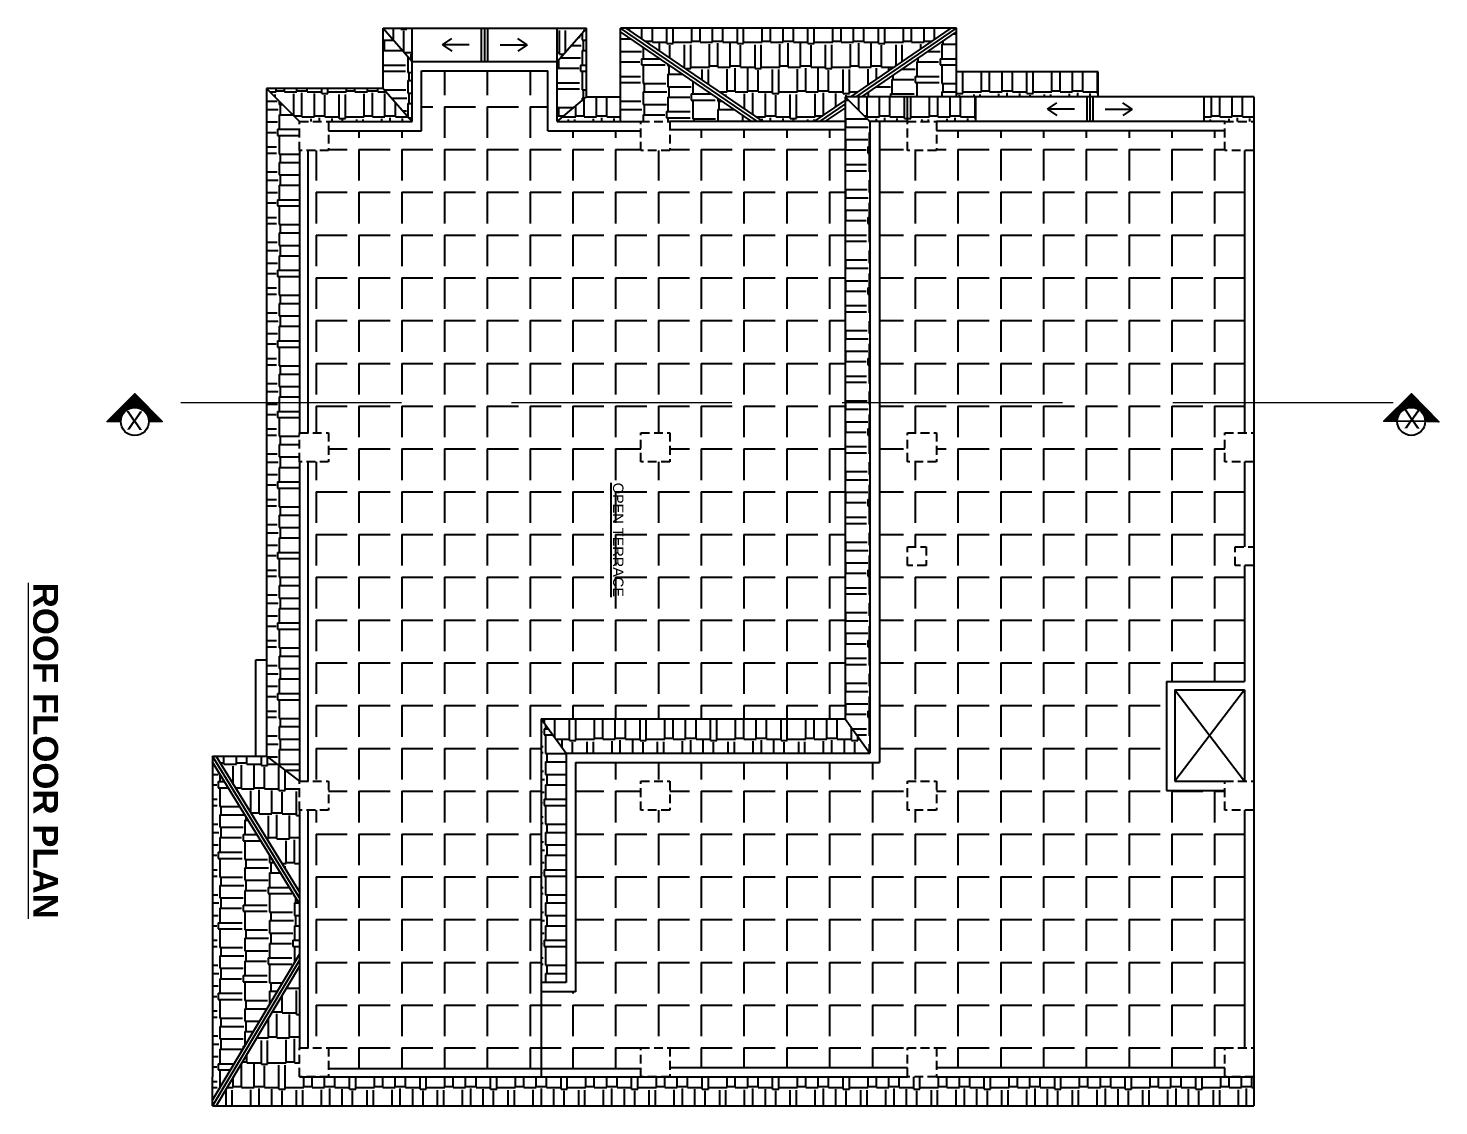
# Model space of a CAD drawing. Header units: inches. Extents: x 1397 to 20304, y -27267 to -746.
# Drawn here: x 18092 to 18772, y -20668 to -20148 of the extents above; entities that cross this region are included whole.
import ezdxf

# ---------------------------------------------------------------- set-up
doc = ezdxf.new("R2010")
doc.units = ezdxf.units.IN
doc.header["$LTSCALE"] = 17
doc.header["$MEASUREMENT"] = 0
doc.linetypes.add('21_FP_00$0$HIDDEN', pattern=[0.375, 0.25, -0.125])
doc.linetypes.add('PHANTOM2', pattern=[1.25, 0.625, -0.125, 0.125, -0.125, 0.125, -0.125])
for name, color, linetype, lineweight in [('25 BOT BAR', 12, 'Continuous', 25), ('aa_section_line', 2, 'PHANTOM2', 13), ('DOOR & WIN', 1, 'Continuous', 25), ('OUTLINE', 1, 'Continuous', 25), ('TEXT', 231, 'Continuous', 20)]:
    doc.layers.add(name, color=color, linetype=linetype, lineweight=lineweight)
doc.layers.add('A-Sect-Iden', color=111, linetype='Continuous')
doc.styles.add('HEADING', font='swissel.ttf')
pattern_1 = [(270, (41021.326, -10182.83), (12, -25.5), [6, -5, 7, -3, 9, -4]), (270, (41021.826, -10188.83), (12, -25.5), [5, -19, 4, -6]), (270, (41020.576, -10200.83), (12, -25.5), [3, -31]), (360, (41021.326, -10182.8305), (12, 8.5), [11.5, -36.5]), (360, (41021.326, -10188.8305), (12, 8.5), [11.25, -36.75]), (360, (41021.326, -10193.8305), (12, 8.5), [10.5, -37.5]), (360, (41020.576, -10200.8305), (12, 8.5), [11.5, -36.5]), (360, (41020.576, -10203.8305), (12, 8.5), [11.5, -36.5]), (360, (41021.326, -10212.8305), (12, 8.5), [11, -37])]
pattern_2 = [(270, (41021.326, -10182.83), (20.625, -4e-15), [15, -5.625]), (360, (41021.326, -10182.83), (5e-15, 20.625), [15, -5.625])]
pattern_3 = [(360, (39844.27, -10182.83), (25.5, 12), [6, -5, 7, -3, 9, -4]), (360, (39850.27, -10182.33), (25.5, 12), [5, -19, 4, -6]), (360, (39862.27, -10183.58), (25.5, 12), [3, -31]), (90, (39844.27, -10182.8305), (-8.5, 12), [11.5, -36.5]), (90, (39850.27, -10182.8305), (-8.5, 12), [11.25, -36.75]), (90, (39855.27, -10182.8305), (-8.5, 12), [10.5, -37.5]), (90, (39862.27, -10183.5805), (-8.5, 12), [11.5, -36.5]), (90, (39865.27, -10183.5805), (-8.5, 12), [11.5, -36.5]), (90, (39874.27, -10182.8305), (-8.5, 12), [11, -37])]
pattern_4 = [(360, (41021.326, -10182.83), (25.5, 12), [6, -5, 7, -3, 9, -4]), (360, (41027.326, -10182.33), (25.5, 12), [5, -19, 4, -6]), (360, (41039.326, -10183.58), (25.5, 12), [3, -31]), (90, (41021.326, -10182.8305), (-8.5, 12), [11.5, -36.5]), (90, (41027.326, -10182.8305), (-8.5, 12), [11.25, -36.75]), (90, (41032.326, -10182.8305), (-8.5, 12), [10.5, -37.5]), (90, (41039.326, -10183.5805), (-8.5, 12), [11.5, -36.5]), (90, (41042.326, -10183.5805), (-8.5, 12), [11.5, -36.5]), (90, (41051.326, -10182.8305), (-8.5, 12), [11, -37])]
pattern_5 = [(270, (39844.27, -10182.83), (12, -25.5), [6, -5, 7, -3, 9, -4]), (270, (39844.77, -10188.83), (12, -25.5), [5, -19, 4, -6]), (270, (39843.52, -10200.83), (12, -25.5), [3, -31]), (360, (39844.27, -10182.8305), (12, 8.5), [11.5, -36.5]), (360, (39844.27, -10188.8305), (12, 8.5), [11.25, -36.75]), (360, (39844.27, -10193.8305), (12, 8.5), [10.5, -37.5]), (360, (39843.52, -10200.8305), (12, 8.5), [11.5, -36.5]), (360, (39843.52, -10203.8305), (12, 8.5), [11.5, -36.5]), (360, (39844.27, -10212.8305), (12, 8.5), [11, -37])]
pattern_6 = [(270, (37076.872, -10182.83), (12, -25.5), [6, -5, 7, -3, 9, -4]), (270, (37077.372, -10188.83), (12, -25.5), [5, -19, 4, -6]), (270, (37076.122, -10200.83), (12, -25.5), [3, -31]), (360, (37076.872, -10182.8305), (12, 8.5), [11.5, -36.5]), (360, (37076.872, -10188.8305), (12, 8.5), [11.25, -36.75]), (360, (37076.872, -10193.8305), (12, 8.5), [10.5, -37.5]), (360, (37076.122, -10200.8305), (12, 8.5), [11.5, -36.5]), (360, (37076.122, -10203.8305), (12, 8.5), [11.5, -36.5]), (360, (37076.872, -10212.8305), (12, 8.5), [11, -37])]
pattern_7 = [(360, (37076.872, -10182.83), (25.5, 12), [6, -5, 7, -3, 9, -4]), (360, (37082.872, -10182.33), (25.5, 12), [5, -19, 4, -6]), (360, (37094.872, -10183.58), (25.5, 12), [3, -31]), (90, (37076.872, -10182.8305), (-8.5, 12), [11.5, -36.5]), (90, (37082.872, -10182.8305), (-8.5, 12), [11.25, -36.75]), (90, (37087.872, -10182.8305), (-8.5, 12), [10.5, -37.5]), (90, (37094.872, -10183.5805), (-8.5, 12), [11.5, -36.5]), (90, (37097.872, -10183.5805), (-8.5, 12), [11.5, -36.5]), (90, (37106.872, -10182.8305), (-8.5, 12), [11, -37])]
pattern_8 = [(360, (38950.952, -9335.908), (25.5, 12), [6, -5, 7, -3, 9, -4]), (360, (38956.952, -9335.408), (25.5, 12), [5, -19, 4, -6]), (360, (38968.952, -9336.658), (25.5, 12), [3, -31]), (90, (38950.952, -9335.908), (-8.5, 12), [11.5, -36.5]), (90, (38956.952, -9335.908), (-8.5, 12), [11.25, -36.75]), (90, (38961.952, -9335.908), (-8.5, 12), [10.5, -37.5]), (90, (38968.952, -9336.658), (-8.5, 12), [11.5, -36.5]), (90, (38971.952, -9336.658), (-8.5, 12), [11.5, -36.5]), (90, (38980.952, -9335.908), (-8.5, 12), [11, -37])]
pattern_9 = [(270, (38950.952, -9335.908), (12, -25.5), [6, -5, 7, -3, 9, -4]), (270, (38951.452, -9341.908), (12, -25.5), [5, -19, 4, -6]), (270, (38950.202, -9353.908), (12, -25.5), [3, -31]), (360, (38950.952, -9335.908), (12, 8.5), [11.5, -36.5]), (360, (38950.952, -9341.908), (12, 8.5), [11.25, -36.75]), (360, (38950.952, -9346.908), (12, 8.5), [10.5, -37.5]), (360, (38950.202, -9353.908), (12, 8.5), [11.5, -36.5]), (360, (38950.202, -9356.908), (12, 8.5), [11.5, -36.5]), (360, (38950.952, -9365.908), (12, 8.5), [11, -37])]

msp = doc.modelspace()

# ---------------------------------------------------------------- hatches: boundary and pattern name
at = {"layer": 'A-Sect-Iden', "ltscale": 0.5}
h = msp.add_hatch(dxfattribs=at)
h.set_pattern_fill('ANSI37', color=2, scale=5, angle=270, style=0)
h.set_pattern_definition([(315, (11961.76286, 5511.39824), (0.441941738, 0.441941738), []), (45, (11961.76286, 5511.39824), (-0.441941738, 0.441941738), [])])
h.paths.add_polyline_path([(18136.53, -20337.68), (18130.04, -20337.68), (18143.28, -20324.43), (18156.52, -20337.68), (18150.03, -20337.68, 1)])
h = msp.add_hatch(dxfattribs=at)
h.set_pattern_fill('ANSI37', color=2, scale=5, angle=270, style=0)
h.set_pattern_definition([(315, (12577.1368, 5511.42284), (0.441941738, 0.441941738), []), (45, (12577.1368, 5511.42284), (-0.441941738, 0.441941738), [])])
h.paths.add_polyline_path([(18751.9, -20337.58), (18745.41, -20337.52), (18758.79, -20324.41), (18771.9, -20337.79), (18765.4, -20337.72, 1)])
at = {"layer": 'OUTLINE'}
h = msp.add_hatch(dxfattribs=at)
h.set_pattern_fill('AR-RSHKE', color=8, angle=360)
h.set_pattern_definition(pattern_8)
h.paths.add_polyline_path([(18276.97, -20148.12), (18262.97, -20148.12), (18276.97, -20164.12)])
h = msp.add_hatch(dxfattribs=at)
h.set_pattern_fill('AR-RSHKE', color=8, angle=270)
h.set_pattern_definition(pattern_9)
h.paths.add_polyline_path([(18276.97, -20164.12), (18262.97, -20148.12), (18262.97, -20177.12), (18276.97, -20193.12)])
h = msp.add_hatch(dxfattribs=at)
h.set_pattern_fill('AR-RSHKE', color=8, angle=360)
h.set_pattern_definition(pattern_8)
h.paths.add_polyline_path([(18346.97, -20164.12), (18360.97, -20148.12), (18346.97, -20148.12)])
h = msp.add_hatch(dxfattribs=at)
h.set_pattern_fill('AR-RSHKE', color=8, angle=270)
h.set_pattern_definition(pattern_9)
h.paths.add_polyline_path([(18346.97, -20193.12), (18360.97, -20181.12), (18360.97, -20148.12), (18346.97, -20164.12)])
h = msp.add_hatch(dxfattribs=at)
h.set_pattern_fill('AR-RSHKE', color=8, angle=360)
h.set_pattern_definition(pattern_3)
h.paths.add_polyline_path([(18485.71, -20182.96), (18485.71, -20181.12), (18488.41, -20181.12), (18536.81, -20148.12), (18380.13, -20148.12), (18446.13, -20193.12), (18470.81, -20193.12)])
h = msp.add_hatch(dxfattribs=at)
h.set_pattern_fill('AR-RSHKE', color=8, angle=270)
h.set_pattern_definition(pattern_5)
h.paths.add_polyline_path([(18401.23, -20193.12), (18440.81, -20193.12), (18377.47, -20149.93), (18377.47, -20193.12), (18387.23, -20193.12)])
h = msp.add_hatch(dxfattribs=at)
h.set_pattern_fill('AR-RSHKE', color=8, angle=270)
h.set_pattern_definition(pattern_5)
h.paths.add_polyline_path([(18539.47, -20181.12), (18539.47, -20149.93), (18493.73, -20181.12)])
h = msp.add_hatch(dxfattribs=at)
h.set_pattern_fill('ANGLE', color=8, scale=75, angle=270)
h.set_pattern_definition(pattern_2)
h.paths.add_polyline_path([(18342.47, -20197.62), (18342.47, -20168.62), (18281.47, -20168.62), (18281.47, -20197.62), (18236.71, -20197.62), (18236.71, -20207.12), (18226.71, -20207.12), (18226.71, -20328.68), (18485.71, -20328.68), (18485.71, -20197.12), (18401.23, -20197.12), (18401.23, -20207.12), (18387.23, -20207.12), (18387.23, -20197.62)])
h = msp.add_hatch(dxfattribs=at)
h.set_pattern_fill('AR-RSHKE', color=8, angle=360)
h.set_pattern_definition(pattern_7)
h.paths.add_polyline_path([(18539.47, -20169.12), (18539.47, -20181.12), (18607.71, -20181.12), (18607.71, -20169.12)])
h = msp.add_hatch(dxfattribs=at)
h.set_pattern_fill('AR-RSHKE', color=8, angle=270)
h.set_pattern_definition(pattern_6)
h.paths.add_polyline_path([(18222.71, -20328.68), (18222.71, -20207.12), (18222.71, -20193.12), (18206.71, -20177.12), (18206.71, -20328.68)])
h = msp.add_hatch(dxfattribs=at)
h.set_pattern_fill('AR-RSHKE', color=8, angle=360)
h.set_pattern_definition(pattern_7)
h.paths.add_polyline_path([(18276.97, -20193.12), (18262.97, -20177.12), (18206.71, -20177.12), (18222.71, -20193.12), (18236.71, -20193.12)])
h = msp.add_hatch(dxfattribs=at)
h.set_pattern_fill('AR-RSHKE', color=8, angle=360)
h.set_pattern_definition(pattern_7)
h.paths.add_polyline_path([(18377.47, -20193.12), (18377.47, -20181.12), (18360.97, -20181.12), (18346.97, -20193.12)])
h = msp.add_hatch(dxfattribs=at)
h.set_pattern_fill('AR-RSHKE', color=8, angle=270)
h.set_pattern_definition(pattern_1)
h.paths.add_polyline_path([(18497.71, -20193.12), (18485.71, -20181.12), (18485.71, -20328.68), (18497.71, -20328.68)])
h.paths.add_polyline_path([(18497.71, -20328.68), (18485.71, -20328.68), (18485.71, -20481.12), (18497.71, -20497.62)])
h = msp.add_hatch(dxfattribs=at)
h.set_pattern_fill('AR-RSHKE', color=8, angle=360)
h.set_pattern_definition(pattern_4)
h.paths.add_polyline_path([(18485.71, -20181.12), (18497.71, -20193.12), (18548.71, -20193.12), (18548.71, -20181.12)])
h = msp.add_hatch(dxfattribs=at)
h.set_pattern_fill('AR-RSHKE', color=8, angle=360)
h.set_pattern_definition(pattern_4)
h.paths.add_polyline_path([(18658.71, -20181.12), (18658.71, -20193.12), (18668.71, -20193.12), (18682.71, -20193.12), (18682.71, -20181.12)])
h = msp.add_hatch(dxfattribs=at)
h.set_pattern_fill('ANGLE', color=8, scale=75, angle=270)
h.set_pattern_definition(pattern_2)
h.paths.add_polyline_path([(18529.71, -20197.62), (18529.71, -20207.12), (18515.71, -20207.12), (18515.71, -20193.12), (18502.21, -20193.12), (18502.21, -20328.68), (18678.21, -20328.69), (18678.21, -20207.12), (18668.71, -20207.12), (18668.71, -20197.62)])
h.paths.add_polyline_path([(18640.71, -20515.62), (18640.71, -20463.12), (18678.21, -20463.12), (18678.21, -20407.12), (18673.71, -20407.12), (18673.71, -20398.12), (18678.21, -20398.12), (18678.21, -20357.12), (18668.71, -20357.12), (18668.71, -20343.12), (18678.21, -20343.12), (18678.21, -20328.69), (18502.21, -20328.68), (18502.21, -20502.12), (18355.73, -20502.12), (18355.73, -20612.58), (18339.23, -20612.58), (18339.23, -20649.58), (18387.23, -20649.58), (18387.23, -20639.58), (18401.23, -20639.58), (18401.23, -20649.08), (18515.71, -20649.08), (18515.71, -20639.58), (18529.71, -20639.58), (18529.71, -20649.08), (18668.71, -20649.08), (18668.71, -20639.58), (18678.21, -20639.58), (18678.21, -20525.12), (18668.71, -20525.12), (18668.71, -20515.62)])
h.paths.add_polyline_path([(18529.71, -20525.12), (18515.71, -20525.12), (18515.71, -20511.12), (18529.71, -20511.12)], flags=16)
h.paths.add_polyline_path([(18524.71, -20407.12), (18515.71, -20407.12), (18515.71, -20398.12), (18524.71, -20398.12)], flags=16)
h.paths.add_polyline_path([(18529.71, -20357.12), (18515.71, -20357.12), (18515.71, -20343.12), (18529.71, -20343.12)], flags=16)
h.paths.add_polyline_path([(18401.23, -20525.12), (18387.23, -20525.12), (18387.23, -20511.12), (18401.23, -20511.12)], flags=16)
h = msp.add_hatch(dxfattribs=at)
h.set_pattern_fill('AR-RSHKE', color=8, angle=270)
h.set_pattern_definition(pattern_6)
h.paths.add_polyline_path([(18222.71, -20511.12), (18222.71, -20357.12), (18222.71, -20343.12), (18222.71, -20328.68), (18206.71, -20328.68), (18206.71, -20499.12)])
h = msp.add_hatch(dxfattribs=at)
h.set_pattern_fill('ANGLE', color=8, scale=75, angle=270)
h.set_pattern_definition(pattern_2)
h.paths.add_polyline_path([(18226.71, -20511.12), (18236.71, -20511.12), (18236.71, -20525.12), (18226.71, -20525.12), (18226.71, -20639.58), (18236.71, -20639.58), (18236.71, -20649.58), (18339.23, -20649.58), (18339.23, -20481.12), (18485.71, -20481.12), (18485.71, -20328.68), (18226.71, -20328.68), (18226.71, -20343.12), (18236.71, -20343.12), (18236.71, -20357.12), (18226.71, -20357.12)])
h.paths.add_polyline_path([(18387.23, -20357.12), (18387.23, -20343.12), (18401.23, -20343.12), (18401.23, -20357.12)], flags=16)
h.paths.add_polyline_path([(18371.53, -20365.99), (18371.53, -20423.6), (18381.84, -20423.6), (18381.84, -20365.99)], flags=24)
h = msp.add_hatch(dxfattribs=at)
h.set_pattern_fill('AR-RSHKE', color=8, angle=270)
h.set_pattern_definition(pattern_1)
h.paths.add_polyline_path([(18351.23, -20608.08), (18351.23, -20497.62), (18339.23, -20481.12), (18339.23, -20608.08)])
h = msp.add_hatch(dxfattribs=at)
h.set_pattern_fill('AR-RSHKE', color=8, angle=360)
h.set_pattern_definition(pattern_4)
h.paths.add_polyline_path([(18339.23, -20481.12), (18351.23, -20497.62), (18497.71, -20497.62), (18485.71, -20481.12)])
h = msp.add_hatch(dxfattribs=at)
h.set_pattern_fill('AR-RSHKE', color=8, angle=270)
h.set_pattern_definition(pattern_5)
h.paths.add_polyline_path([(18180.71, -20653.58), (18180.71, -20664.66), (18222.71, -20594.43), (18222.71, -20570.21), (18180.71, -20501.98)])
h = msp.add_hatch(dxfattribs=at)
h.set_pattern_fill('AR-RSHKE', color=8, angle=360)
h.set_pattern_definition(pattern_3)
h.paths.add_polyline_path([(18222.71, -20525.12), (18222.71, -20511.12), (18206.71, -20499.12), (18182.47, -20499.12), (18222.71, -20564.49)])
h = msp.add_hatch(dxfattribs=at)
h.set_pattern_fill('AR-RSHKE', color=8, angle=360)
h.set_pattern_definition(pattern_3)
h.paths.add_polyline_path([(18222.71, -20639.58), (18222.71, -20600.27), (18182.46, -20667.58), (18682.71, -20667.58), (18682.71, -20653.58), (18668.71, -20653.58), (18529.71, -20653.58), (18515.71, -20653.58), (18222.71, -20653.58)])

# ---------------------------------------------------------------- linework, layer by layer
at = {"layer": '25 BOT BAR'}
for p, q in [((18262.97, -20177.12), (18262.97, -20148.12)), ((18262.97, -20148.12), (18360.97, -20148.12)), ((18262.97, -20148.12), (18276.97, -20164.12)), ((18276.97, -20193.12), (18276.97, -20148.12)), ((18310.47, -20164.12), (18310.47, -20148.12)), ((18311.97, -20164.12), (18311.97, -20148.12)), ((18313.47, -20164.12), (18313.47, -20148.12)), ((18346.97, -20193.12), (18346.97, -20148.12)), ((18346.97, -20164.12), (18360.97, -20148.12)), ((18360.97, -20181.12), (18360.97, -20148.12)), ((18539.47, -20148.12), (18377.47, -20148.12)), ((18377.47, -20193.12), (18377.47, -20148.12)), ((18443.47, -20193.12), (18377.47, -20148.12)), ((18446.13, -20193.12), (18380.13, -20148.12)), ((18488.41, -20181.12), (18536.81, -20148.12)), ((18491.07, -20181.12), (18539.47, -20148.12)), ((18539.47, -20181.12), (18539.47, -20148.12)), ((18440.81, -20193.12), (18377.47, -20149.93)), ((18493.73, -20181.12), (18539.47, -20149.93)), ((18276.97, -20164.12), (18346.97, -20164.12)), ((18281.47, -20197.62), (18281.47, -20168.62)), ((18281.47, -20168.62), (18342.47, -20168.62)), ((18342.47, -20197.62), (18342.47, -20168.62)), ((18607.71, -20169.12), (18539.47, -20169.12)), ((18607.71, -20181.12), (18607.71, -20169.12)), ((18262.97, -20177.12), (18206.71, -20177.12)), ((18206.71, -20177.12), (18222.71, -20193.12)), ((18262.97, -20177.12), (18276.97, -20193.12)), ((18346.97, -20193.12), (18360.97, -20181.12)), ((18360.97, -20181.12), (18377.47, -20181.12)), ((18682.71, -20181.12), (18485.71, -20181.12)), ((18485.71, -20181.12), (18485.71, -20481.12)), ((18497.71, -20193.12), (18485.71, -20181.12)), ((18515.71, -20193.12), (18515.71, -20181.12)), ((18548.71, -20193.12), (18548.71, -20181.12)), ((18602.21, -20181.12), (18602.21, -20193.12)), ((18603.71, -20181.12), (18603.71, -20193.12)), ((18605.21, -20181.12), (18605.21, -20193.12)), ((18658.71, -20181.12), (18658.71, -20193.12)), ((18682.71, -20181.12), (18682.71, -20343.12)), ((18682.71, -20181.12), (18682.71, -20193.12)), ((18470.81, -20193.12), (18485.71, -20182.96)), ((18473.47, -20193.12), (18485.71, -20184.77)), ((18476.13, -20193.12), (18485.71, -20186.59)), ((18236.71, -20193.12), (18276.97, -20193.12)), ((18346.97, -20193.12), (18387.23, -20193.12)), ((18485.71, -20193.12), (18401.23, -20193.12)), ((18515.71, -20193.12), (18497.71, -20193.12)), ((18497.71, -20193.12), (18497.71, -20497.62)), ((18502.21, -20193.12), (18502.21, -20502.12)), ((18668.71, -20193.12), (18529.71, -20193.12)), ((18236.71, -20197.62), (18281.47, -20197.62)), ((18342.47, -20197.62), (18387.23, -20197.62)), ((18485.71, -20197.12), (18401.23, -20197.12)), ((18668.71, -20197.62), (18529.71, -20197.62)), ((18222.71, -20207.12), (18222.71, -20343.12)), ((18226.71, -20207.12), (18226.71, -20343.12)), ((18678.21, -20207.12), (18678.21, -20343.12)), ((18201.71, -20452.58), (18206.71, -20452.58)), ((18201.71, -20499.12), (18201.71, -20452.58)), ((18640.71, -20463.12), (18678.21, -20463.12)), ((18644.71, -20467.12), (18678.21, -20511.12)), ((18678.21, -20467.12), (18644.71, -20511.12)), ((18339.23, -20481.12), (18339.23, -20653.58)), ((18339.23, -20481.12), (18485.71, -20481.12)), ((18339.23, -20481.12), (18351.23, -20497.62)), ((18485.71, -20481.12), (18497.71, -20497.62)), ((18180.71, -20499.12), (18206.71, -20499.12)), ((18222.71, -20567.35), (18180.71, -20499.12)), ((18222.71, -20570.21), (18180.71, -20501.98)), ((18222.71, -20564.49), (18182.47, -20499.12)), ((18206.71, -20499.12), (18222.71, -20511.12)), ((18351.23, -20497.62), (18351.23, -20608.08)), ((18351.23, -20497.62), (18497.71, -20497.62)), ((18355.73, -20502.12), (18355.73, -20612.58)), ((18355.73, -20502.12), (18502.21, -20502.12)), ((18222.71, -20525.12), (18222.71, -20639.58)), ((18226.71, -20525.12), (18226.71, -20639.58)), ((18222.71, -20567.35), (18222.71, -20597.35)), ((18222.71, -20594.43), (18180.71, -20664.66)), ((18222.71, -20597.35), (18180.71, -20667.58)), ((18222.71, -20600.27), (18182.46, -20667.58)), ((18351.23, -20608.08), (18339.23, -20608.08)), ((18355.73, -20612.58), (18339.23, -20612.58)), ((18180.71, -20667.58), (18180.71, -20653.58)), ((18222.71, -20653.58), (18222.71, -20653.58)), ((18682.71, -20653.58), (18682.71, -20667.58))]:
    msp.add_line(p, q, dxfattribs=at)
at = {"layer": '25 BOT BAR', "linetype": '21_FP_00$0$HIDDEN'}
for points in [[(18236.71, -20193.12), (18236.71, -20207.12), (18222.71, -20207.12), (18222.71, -20193.12)], [(18401.23, -20193.12), (18401.23, -20207.12), (18387.23, -20207.12), (18387.23, -20193.12)], [(18529.71, -20193.12), (18529.71, -20207.12), (18515.71, -20207.12), (18515.71, -20193.12)], [(18682.71, -20193.12), (18682.71, -20207.12), (18668.71, -20207.12), (18668.71, -20193.12)], [(18236.71, -20343.12), (18236.71, -20357.12), (18222.71, -20357.12), (18222.71, -20343.12)], [(18401.23, -20343.12), (18401.23, -20357.12), (18387.23, -20357.12), (18387.23, -20343.12)], [(18529.71, -20343.12), (18529.71, -20357.12), (18515.71, -20357.12), (18515.71, -20343.12)], [(18682.71, -20343.12), (18682.71, -20357.12), (18668.71, -20357.12), (18668.71, -20343.12)], [(18515.71, -20407.12), (18515.71, -20398.12), (18524.71, -20398.12), (18524.71, -20407.12)], [(18673.71, -20407.12), (18673.71, -20398.12), (18682.71, -20398.12), (18682.71, -20407.12)], [(18236.71, -20511.12), (18236.71, -20525.12), (18222.71, -20525.12), (18222.71, -20511.12)], [(18401.23, -20511.12), (18401.23, -20525.12), (18387.23, -20525.12), (18387.23, -20511.12)], [(18529.71, -20511.12), (18529.71, -20525.12), (18515.71, -20525.12), (18515.71, -20511.12)], [(18682.71, -20511.12), (18682.71, -20525.12), (18668.71, -20525.12), (18668.71, -20511.12)], [(18236.71, -20639.58), (18236.71, -20653.58), (18222.71, -20653.58), (18222.71, -20639.58)], [(18401.23, -20639.58), (18401.23, -20653.58), (18387.23, -20653.58), (18387.23, -20639.58)], [(18529.71, -20639.58), (18529.71, -20653.58), (18515.71, -20653.58), (18515.71, -20639.58)], [(18682.71, -20639.58), (18682.71, -20653.58), (18668.71, -20653.58), (18668.71, -20639.58)]]:
    msp.add_lwpolyline(points, close=True, dxfattribs=at)
at = {"layer": 'A-Sect-Iden', "ltscale": 0.5}
for points in [[(18136.53, -20337.68), (18130.04, -20337.68), (18143.28, -20324.43), (18156.52, -20337.68), (18150.03, -20337.68)], [(18766.4, -20337.77), (18745.43, -20337.55), (18758.81, -20324.45), (18771.91, -20337.82), (18766.4, -20337.77)]]:
    msp.add_lwpolyline(points, dxfattribs=at)
for centre in [(18143.28, -20337.68), (18758.65, -20337.65)]:
    msp.add_circle(centre, 6.75, dxfattribs=at)
at = {"layer": 'aa_section_line', "linetype": '21_FP_00$0$HIDDEN', "ltscale": 25}
msp.add_line((18749.9, -20328.69), (18156.12, -20328.68), dxfattribs=at)
at = {"layer": 'DOOR & WIN'}
for p, q in [((18206.71, -20177.12), (18206.71, -20499.12)), ((18682.71, -20343.12), (18682.71, -20653.58)), ((18222.71, -20357.12), (18222.71, -20511.12)), ((18226.71, -20357.12), (18226.71, -20511.12)), ((18678.21, -20357.12), (18678.21, -20398.12)), ((18678.21, -20407.12), (18678.21, -20463.12)), ((18640.71, -20463.12), (18640.71, -20515.62)), ((18644.71, -20467.12), (18644.71, -20511.12)), ((18678.21, -20467.12), (18678.21, -20511.12)), ((18180.71, -20499.12), (18180.71, -20653.58)), ((18678.21, -20525.12), (18678.21, -20639.58)), ((18236.71, -20649.58), (18387.23, -20649.58)), ((18401.23, -20649.08), (18515.71, -20649.08)), ((18529.71, -20649.08), (18668.71, -20649.08)), ((18222.71, -20653.58), (18515.71, -20653.58)), ((18529.71, -20653.58), (18682.71, -20653.58)), ((18180.71, -20667.58), (18682.71, -20667.58))]:
    msp.add_line(p, q, dxfattribs=at)
at = {"layer": 'OUTLINE'}
for p, q in [((18291.55, -20156.12), (18296.05, -20153.12)), ((18332.39, -20156.12), (18327.89, -20153.12)), ((18304.55, -20156.12), (18291.55, -20156.12)), ((18291.55, -20156.12), (18296.05, -20159.12)), ((18319.39, -20156.12), (18332.39, -20156.12)), ((18332.39, -20156.12), (18327.89, -20159.12)), ((18583.29, -20187.12), (18587.79, -20184.12)), ((18596.29, -20187.12), (18583.29, -20187.12)), ((18583.29, -20187.12), (18587.79, -20190.12)), ((18611.13, -20187.12), (18624.13, -20187.12)), ((18624.13, -20187.12), (18619.63, -20184.12)), ((18624.13, -20187.12), (18619.63, -20190.12)), ((18644.71, -20467.12), (18678.21, -20467.12)), ((18640.71, -20515.62), (18668.71, -20515.62)), ((18644.71, -20511.12), (18668.71, -20511.12))]:
    msp.add_line(p, q, dxfattribs=at)

# ---------------------------------------------------------------- texts
at = {"layer": 'A-Sect-Iden', "ltscale": 0.5, "char_height": 9, "width": 12.25, "attachment_point": 5, "style": 'HEADING'}
for insert, rotation in [((18759.05, -20336.55), 179.26311), ((18143.13, -20337.23), 179.85507)]:
    msp.add_mtext('X', dxfattribs=dict(at, insert=insert, rotation=rotation))
at = {"layer": 'DOOR & WIN', "insert": (18376.31, -20394.77), "char_height": 5, "attachment_point": 5, "rotation": 270}
msp.add_mtext('{\\fArial TUR|b0|i0|c0|p34;\\L\\C7;OPEN TERRACE}', dxfattribs=at)
at = {"layer": 'TEXT', "insert": (18106.3, -20496.45), "char_height": 12, "width": 396.2985, "attachment_point": 2, "rotation": 270}
msp.add_mtext('{\\fArial|b1|i0|c0|p34;\\LROOF FLOOR PLAN }', dxfattribs=at)

doc.saveas('drawing.dxf')
